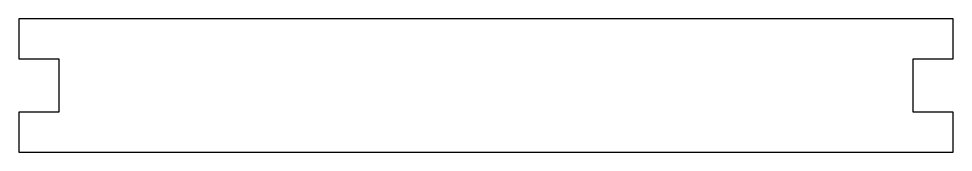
# Model space of a CAD drawing. Header units: millimetres. Extents: x -35 to 35, y 3 to 13.
import ezdxf

# ---------------------------------------------------------------- set-up
doc = ezdxf.new("R2010")
doc.units = ezdxf.units.MM
doc.layers.get('0').update_dxf_attribs({"linetype": 'CONTINUOUS'})

msp = doc.modelspace()

# ---------------------------------------------------------------- linework, layer by layer
msp.add_lwpolyline([(35, 13), (-35, 13), (-35, 10), (-32, 10), (-32, 6), (-35, 6), (-35, 3), (35, 3), (35, 6), (32, 6), (32, 10), (35, 10)], close=True)

doc.saveas('drawing.dxf')
